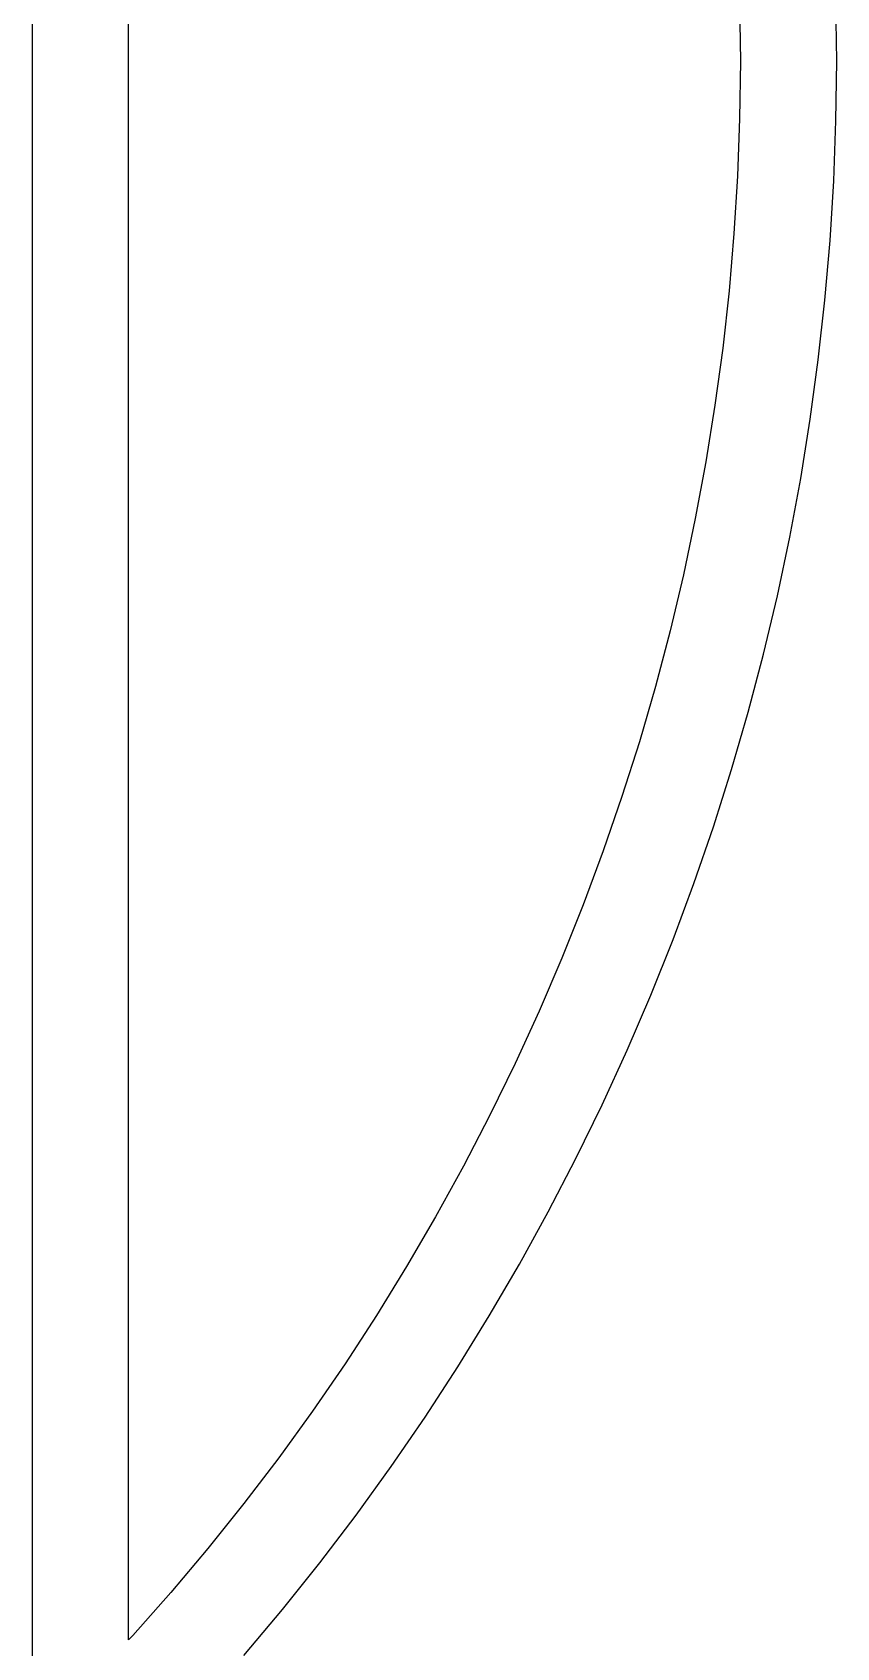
# Model space of a CAD drawing. Extents: x -18 to 83, y -18 to 83.
# Drawn here: x 66.25 to 82.95, y -0.71 to 32.85 of the extents above; entities that cross this region are included whole.
import ezdxf

# ---------------------------------------------------------------- set-up
doc = ezdxf.new("R2010")
doc.units = 0

msp = doc.modelspace()

# ---------------------------------------------------------------- linework, layer by layer
for p, q in [((66.25, 66.25), (66.25, -1.75)), ((68.25, -0.54568), (68.25, 65.0457)), ((80.9353, 33.4451), (80.95, 32.25)), ((82.95, 32.25), (82.9347, 33.4942)), ((80.95, 32.25), (80.9353, 31.0548)), ((82.9347, 31.0058), (82.95, 32.25)), ((80.9353, 31.0548), (80.8913, 29.8604)), ((82.8889, 29.7623), (82.9347, 31.0058)), ((80.8913, 29.8604), (80.818, 28.6674)), ((82.8126, 28.5203), (82.8889, 29.7623)), ((80.818, 28.6674), (80.7155, 27.4766)), ((82.7059, 27.2805), (82.8126, 28.5203)), ((80.7155, 27.4766), (80.5838, 26.2886)), ((82.5687, 26.0438), (82.7059, 27.2805)), ((80.5838, 26.2886), (80.4229, 25.1042)), ((82.4012, 24.8108), (82.5687, 26.0438)), ((80.4229, 25.1042), (80.233, 23.9241)), ((82.2036, 23.5822), (82.4012, 24.8108)), ((80.233, 23.9241), (80.0142, 22.7491)), ((81.9758, 22.3589), (82.2036, 23.5822)), ((80.0142, 22.7491), (79.7667, 21.5798)), ((81.7181, 21.1416), (81.9758, 22.3589)), ((79.7667, 21.5798), (79.4905, 20.4169)), ((81.4306, 19.9309), (81.7181, 21.1416)), ((79.4905, 20.4169), (79.1859, 19.2611)), ((81.1134, 18.7277), (81.4306, 19.9309)), ((79.1859, 19.2611), (78.853, 18.1131)), ((80.7669, 17.5326), (81.1134, 18.7277)), ((78.853, 18.1131), (78.492, 16.9737)), ((80.3911, 16.3463), (80.7669, 17.5326)), ((78.492, 16.9737), (78.1032, 15.8435)), ((79.9863, 15.1697), (80.3911, 16.3463)), ((78.1032, 15.8435), (77.6868, 14.7231)), ((79.5527, 14.0033), (79.9863, 15.1697)), ((77.6868, 14.7231), (77.2429, 13.6133)), ((79.0907, 12.8479), (79.5527, 14.0033)), ((77.2429, 13.6133), (76.772, 12.5147)), ((78.6004, 11.7043), (79.0907, 12.8479)), ((76.772, 12.5147), (76.2743, 11.4281)), ((76.2743, 11.4281), (75.75, 10.3539)), ((78.0823, 10.573), (78.6004, 11.7043)), ((77.5365, 9.4547), (78.0823, 10.573)), ((75.75, 10.3539), (75.1996, 9.29297)), ((76.9634, 8.35017), (77.5365, 9.4547)), ((75.1996, 9.29297), (74.6232, 8.24585)), ((74.6232, 8.24585), (74.0214, 7.2132)), ((76.3634, 7.26006), (76.9634, 8.35017)), ((74.0214, 7.2132), (73.3944, 6.1956)), ((75.7368, 6.18498), (76.3634, 7.26006)), ((73.3944, 6.1956), (72.7426, 5.19373)), ((75.0841, 5.12561), (75.7368, 6.18498)), ((72.7426, 5.19373), (72.0664, 4.20813)), ((74.4055, 4.08258), (75.0841, 5.12561)), ((72.0664, 4.20813), (71.3662, 3.23944)), ((73.7016, 3.05652), (74.4055, 4.08258)), ((71.3662, 3.23944), (70.6425, 2.28821)), ((72.9726, 2.04803), (73.7016, 3.05652)), ((70.6425, 2.28821), (69.8956, 1.35504)), ((72.2192, 1.05775), (72.9726, 2.04803)), ((69.8956, 1.35504), (69.1261, 0.44048)), ((71.4416, 0.08626), (72.2192, 1.05775)), ((69.1261, 0.44048), (68.3343, -0.45491)), ((70.6405, -0.86586), (71.4416, 0.08626)), ((68.3343, -0.45491), (68.25, -0.54568))]:
    msp.add_line(p, q)

doc.saveas('drawing.dxf')
